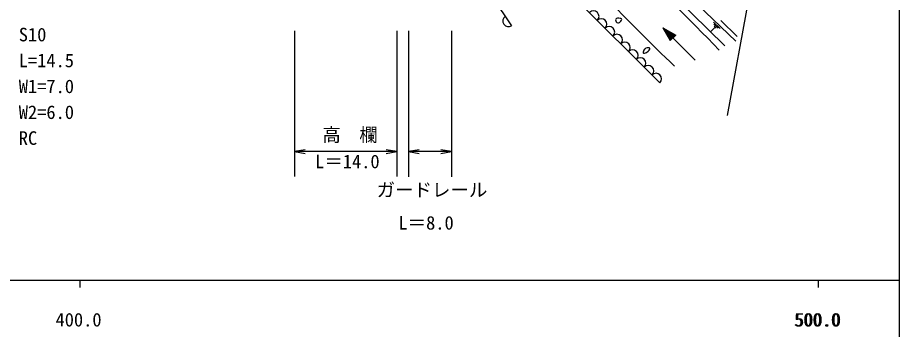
# Model space of a CAD drawing. Units: millimetres, scale not verified. Extents: x 40000 to 680000, y 20000 to 380000.
# Drawn here: x 459597 to 579000, y 198357 to 240519 of the extents above; entities that cross this region are included whole.
import ezdxf
from ezdxf.enums import TextEntityAlignment as Align

# ---------------------------------------------------------------- set-up
doc = ezdxf.new("R2010")
doc.units = ezdxf.units.MM
doc.header["$LTSCALE"] = 1000
for name, color, linetype, lineweight in [('M-BGD', 7, 'Continuous', 25), ('M-BMK-SRVR', 3, 'Continuous', 25), ('M-STR-STR3', 7, 'Continuous', 25), ('M-TTL-BAND', 7, 'Continuous', 25)]:
    doc.layers.add(name, color=color, linetype=linetype, lineweight=lineweight)
doc.layers.add('M-STR-STR1', color=1, linetype='Continuous')
doc.styles.add('ＭＳ ゴシック', font='')
doc.styles.get('ＭＳ ゴシック').set_extended_font_data('MS Gothic')

# ---------------------------------------------------------------- blocks, each defined once
blk = doc.blocks.new('open_arrow')
at = {"color": 0, "linetype": 'Continuous', "lineweight": -2}
blk.add_lwpolyline([(7.5, 1.25), (0, 0), (7.5, -1.25)], dxfattribs=at)

msp = doc.modelspace()

# ---------------------------------------------------------------- linework, layer by layer
at = {"layer": 'M-BGD'}
for p, q in [((546578, 231720), (513773, 264416)), ((512959, 259582), (526482, 239432)), ((556840, 237316), (536889, 256554)), ((555369, 236715), (544483, 247402)), ((557035, 237964), (554838, 240146)), ((551370, 234767), (546984, 239154)), ((546984, 239154), (547984, 237422)), ((546984, 239154), (548716, 238154)), ((547009, 239109), (547028, 239128)), ((547035, 239064), (547073, 239102)), ((547061, 239019), (547118, 239076)), ((547087, 238974), (547163, 239050)), ((547113, 238930), (547208, 239024)), ((547139, 238885), (547253, 238998)), ((547165, 238840), (547297, 238973)), ((547191, 238795), (547342, 238947)), ((547217, 238750), (547387, 238921)), ((547242, 238705), (547432, 238895)), ((547268, 238661), (547477, 238869)), ((547294, 238616), (547522, 238843)), ((547320, 238571), (547566, 238817)), ((553439, 238613), (554039, 239233)), ((553849, 239923), (554729, 239073)), ((553879, 239643), (554449, 239093)), ((553899, 239353), (554169, 239103)), ((547346, 238526), (547611, 238791)), ((547372, 238481), (547656, 238765)), ((547398, 238436), (547701, 238740)), ((547424, 238392), (547746, 238714)), ((547449, 238347), (547791, 238688)), ((547475, 238302), (547835, 238662)), ((547501, 238257), (547880, 238636)), ((547527, 238212), (547925, 238610)), ((547553, 238167), (547970, 238584)), ((547579, 238123), (548015, 238558)), ((547605, 238078), (548059, 238533)), ((547631, 238033), (548104, 238507)), ((547657, 237988), (548149, 238481)), ((547682, 237943), (548194, 238455)), ((547708, 237898), (548239, 238429)), ((547734, 237854), (548284, 238403)), ((547760, 237809), (548328, 238377)), ((547786, 237764), (548373, 238351)), ((547812, 237719), (548418, 238325)), ((547838, 237674), (548463, 238300)), ((547864, 237629), (548508, 238274)), ((547889, 237585), (548553, 238248)), ((547915, 237540), (548597, 238222)), ((547941, 237495), (548642, 238196)), ((547967, 237450), (548687, 238170)), ((547984, 237422), (548716, 238154))]:
    msp.add_line(p, q, dxfattribs=at)
for centre, radius, start, end in [((537583, 240685), 747, 315.09502, 135.09502), ((526060, 240062), 758, 123.86789, 303.86789), ((538641, 239630), 747, 315.09502, 135.09502), ((539700, 238575), 747, 315.09502, 135.09502), ((540758, 237521), 747, 315.09502, 135.09502), ((541816, 236466), 747, 315.09502, 135.09502), ((542874, 235411), 747, 315.09502, 135.09502), ((543932, 234357), 747, 315.09502, 135.09502), ((544991, 233302), 747, 315.09502, 135.09502), ((546049, 232247), 747, 315.09502, 135.09502)]:
    msp.add_arc(centre, radius, start, end, dxfattribs=at)
for points, knots in [([(548535, 233951), (545363, 237040), (542192, 240130), (539162, 243355), (537108, 245543), (535118, 247793), (533054, 249972), (531033, 252105), (528941, 254171), (526819, 256207), (525153, 257807), (523468, 259389), (521984, 261169), (521153, 262166), (520386, 263224), (519439, 264096), (518750, 264731), (517966, 265267), (517149, 265750), (515861, 266511), (514491, 267140), (513332, 268041), (511995, 269079), (510939, 270480), (509896, 271858), (509214, 272759), (508537, 273650), (507764, 274454), (506961, 275289), (506055, 276030), (505186, 276808), (504509, 277414), (503854, 278044), (503243, 278713), (502540, 279484), (501895, 280308), (501263, 281142), (500711, 281871), (500169, 282606), (499627, 283342)], [0, 0, 0, 0, 1, 1, 1, 2, 2, 2, 3, 3, 3, 4, 4, 4, 5, 5, 5, 6, 6, 6, 7, 7, 7, 8, 8, 8, 9, 9, 9, 10, 10, 10, 11, 11, 11, 12, 12, 12, 13, 13, 13, 13]), ([(554615, 236135), (550448, 240368), (546281, 244600), (541973, 248670), (539606, 250906), (537197, 253093), (534795, 255312), (532485, 257447), (530181, 259611), (527831, 261633), (526042, 263172), (524226, 264629), (522260, 266133), (521867, 266434), (521467, 266736), (521255, 267155), (521010, 267636), (521013, 268271), (521175, 268805), (521214, 268933), (521262, 269055), (521310, 269178)], [0, 0, 0, 0, 1, 1, 1, 2, 2, 2, 3, 3, 3, 4, 4, 4, 5, 5, 5, 6, 6, 6, 7, 7, 7, 7]), ([(541193, 239935), (541054, 239810), (540887, 239768), (540762, 239849), (540618, 239942), (540529, 240198), (540589, 240324), (540662, 240475), (540951, 240436), (541193, 240410), (541264, 240402), (541330, 240395), (541366, 240367), (541459, 240292), (541341, 240067), (541193, 239935)], [0, 0, 0, 0, 1, 1, 1, 2, 2, 2, 3, 3, 3, 4, 4, 4, 5, 5, 5, 5]), ([(544774, 235827), (544572, 235708), (544343, 235636), (544299, 235740), (544275, 235797), (544306, 235905), (544343, 235999), (544415, 236186), (544509, 236317), (544688, 236387), (544866, 236458), (545128, 236468), (545206, 236387), (545311, 236278), (545071, 236001), (544774, 235827)], [0, 0, 0, 0, 1, 1, 1, 2, 2, 2, 3, 3, 3, 4, 4, 4, 5, 5, 5, 5])]:
    msp.add_open_spline(points, degree=3, knots=knots, dxfattribs=at)
at = {"layer": 'M-BMK-SRVR'}
msp.add_line((563994, 272250), (555681, 227285), dxfattribs=at)
at = {"layer": 'M-STR-STR3'}
for p, q in [((497092, 238726), (497092, 219021)), ((510956, 238726), (510956, 219021)), ((512545, 238726), (512545, 218973)), ((518359, 238726), (518359, 218973)), ((510956, 222403), (497092, 222403)), ((518359, 222403), (512545, 222403))]:
    msp.add_line(p, q, dxfattribs=at)
at = {"layer": 'M-TTL-BAND'}
for p, q in [((579000, 20000), (579000, 370000)), ((40000, 205000), (579000, 205000)), ((468000, 205000), (468000, 204000)), ((568000, 205000), (568000, 204000))]:
    msp.add_line(p, q, dxfattribs=at)

# ---------------------------------------------------------------- block references
at = {"layer": 'M-STR-STR3', "xscale": 193, "yscale": 193}
for p in [(497092, 222403), (512545, 222403)]:
    msp.add_blockref('open_arrow', p, dxfattribs=at)
at = {"layer": 'M-STR-STR3', "xscale": 193, "yscale": 193, "rotation": 180}
for p in [(510956, 222403), (518359, 222403)]:
    msp.add_blockref('open_arrow', p, dxfattribs=at)

# ---------------------------------------------------------------- texts
at = {"layer": 'M-STR-STR1', "style": 'ＭＳ ゴシック'}
for s, p in [('S10', (459749, 236763)), ('L=14.5', (459749, 233263)), ('W1=7.0', (459749, 229763)), ('W2=6.0', (459749, 226263)), ('RC', (459749, 222763))]:
    msp.add_text(s, height=1833, dxfattribs=at).set_placement(p, align=Align.BOTTOM_LEFT)
at = {"layer": 'M-STR-STR3', "style": 'ＭＳ ゴシック'}
for s, p in [('高\u3000欄', (500857, 225582)), ('L＝14.0', (499880, 221980)), ('ガードレール', (508206, 218139)), ('L＝8.0', (511163, 213685))]:
    msp.add_text(s, height=1833, dxfattribs=at).set_placement(p, align=Align.TOP_LEFT)
at = {"layer": 'M-TTL-BAND', "style": 'ＭＳ ゴシック'}
for s, p in [('400.0', (467844, 198195)), ('500.0', (567844, 198195)), ('500.0', (568000, 198195))]:
    msp.add_text(s, height=1833, dxfattribs=at).set_placement(p, align=Align.BOTTOM_CENTER)

doc.saveas('drawing.dxf')
